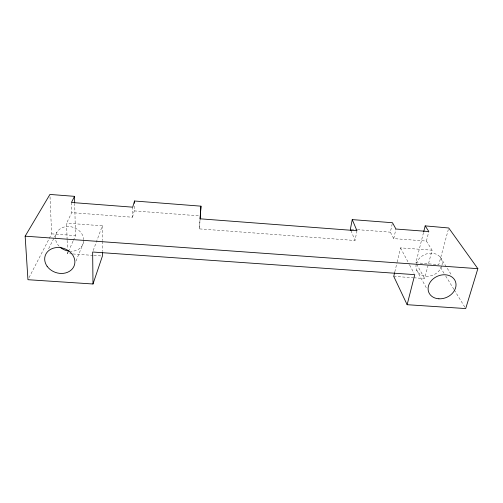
<?xml version="1.0" encoding="UTF-8"?>
<svg xmlns="http://www.w3.org/2000/svg" width="503" height="503" viewBox="0 0 503 503"><rect width="100%" height="100%" fill="white"/><g stroke="black" fill="none" stroke-linecap="round" stroke-linejoin="round"><path stroke-width="0.38" stroke-dasharray="2.52 1.89" d="M67.106 239.554L66.597 223.162L71.715 212.643L132.496 217.233L132.71 207.173M132.496 217.233L134.288 210.902L134.408 205.57M356.967 230.72L355.017 240.491L199.414 228.896L199.999 219.748M199.414 228.896L200.163 218.811M413.812 277.782L424.614 278.536L432.064 250.192L426.406 241.063L393.73 238.611L390.347 232.172L392.478 222.728M393.73 238.611L395.936 229.022M394.817 271.878L396.955 262.868M397.131 262.12L400.514 247.86L432.064 250.192M423.476 232.65L415.88 262.736L438.767 264.704L448.324 229.494M426.406 241.063L428.845 231.543M93.193 250.557L102.348 225.809L66.597 223.162M76.028 261.013L83.416 242.892M72.193 253.921L67.54 253.6L68.15 252.21M68.452 251.519L73.036 241.132M73.344 240.44L75.481 235.593L74.702 203.407M48.653 248.658L54.179 237.668M54.525 236.982L56.94 232.172M29.023 277.625L51.627 233.864L49.998 195.981M72.966 253.977L93.124 255.386M93.898 255.436L102.43 256.033M393.748 276.38L413.038 277.725M51.627 233.864L75.481 235.593M134.288 210.902L200.238 215.938M351.182 229.192L356.665 229.607M357.451 229.67L390.347 232.172M440.194 257.096L451.832 275.518M440.395 267.357L444.074 273.343M445.702 276.002L453.869 289.294M454.278 289.954L464.885 307.239M416.635 264.113L424.614 278.536M416.629 270.042L426.928 288.967M400.514 247.86L409.285 264.345M409.649 265.037L414.038 273.28M350.975 230.55L355.017 240.491M67.132 240.333L67.396 248.916M67.49 252.034L67.54 253.6M71.445 202.47L71.715 212.643M102.348 225.809L102.386 240.535M102.392 241.308L102.417 251.387M416.358 263.603A13.562 11.085 -24.7 0 1 432.165 253.216A13.562 11.085 -24.7 0 1 441.955 265.477M441.791 266.074A13.562 11.085 -24.7 0 1 426.469 276.273A13.562 11.085 -24.7 0 1 416.063 264.955M83.756 240.365A14.392 12.135 19.4 0 1 70.332 251.28M59.14 246.231A14.392 12.135 19.4 0 1 55.626 239.61M55.462 238.315A14.392 12.135 19.4 0 1 68.88 226.513A14.392 12.135 19.4 0 1 83.749 239.724"/><path stroke-width="0.75" d="M134.458 203.287L134.508 201.005L200.967 206.167L200.163 218.811L356.967 230.72L352.245 219.61L392.478 222.728L395.936 229.022L428.845 231.543L425.186 225.885L448.733 227.991L477.85 268.671L465.703 308.565L407.134 304.705L393.748 276.38L394.641 272.626M200.049 218.987L200.967 206.167M352.245 219.61L350.396 229.129L350.975 230.55M423.664 231.896L425.186 225.885M407.134 304.705L414.768 274.651L92.653 252.009L92.992 283.994L27.948 279.706L25.15 236.171L49.929 194.435L74.532 196.346L74.683 202.627M134.508 201.005L132.71 207.173L71.445 202.47L74.532 196.346M92.992 283.994L102.43 256.033L102.417 252.16M25.15 236.171L477.85 268.671M68.867 251.142A14.392 12.135 19.4 0 1 60.184 247.231M47.087 266.244A15.348 12.707 18.2 0 0 73.224 267.659A15.348 12.707 18.2 0 0 59.046 247.514A15.348 12.707 18.2 0 0 47.087 266.244M438.905 298.807A14.411 11.531 -23.8 0 0 455.429 281.435A14.411 11.531 -23.8 0 0 431.832 280.127A14.411 11.531 -23.8 0 0 438.905 298.807"/></g></svg>
